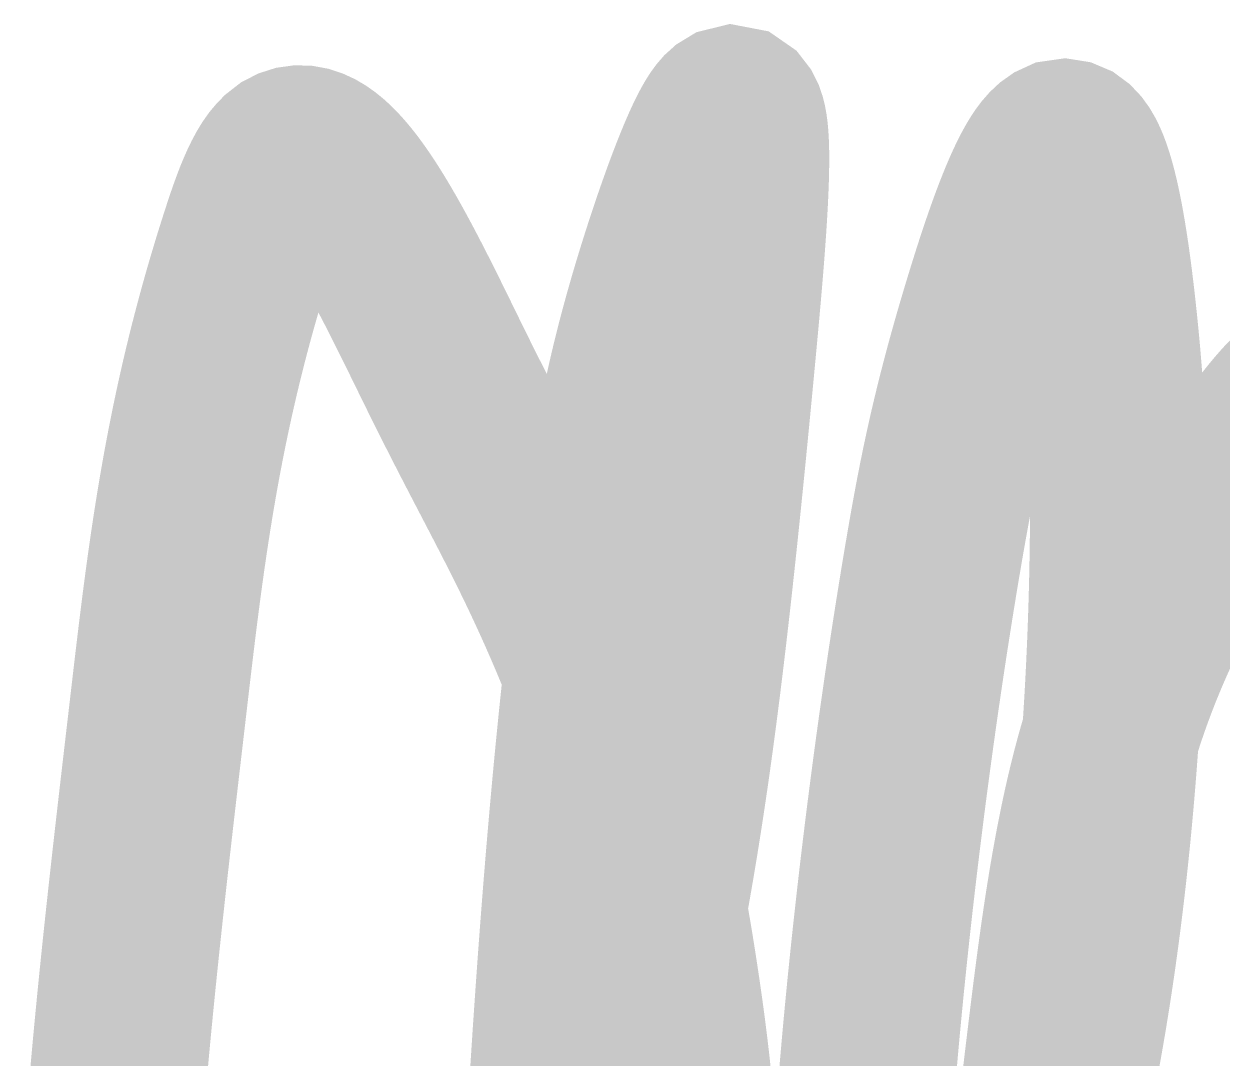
# Model space of a CAD drawing. Header units: millimetres. Extents: x -295047 to 263296, y -724756 to -308748.
# Drawn here: x -2098.8 to -2031.1, y -350815.7 to -350757.2 of the extents above; entities that cross this region are included whole.
import ezdxf
from ezdxf.enums import TextEntityAlignment as Align

# ---------------------------------------------------------------- set-up
doc = ezdxf.new("R2010")
doc.units = ezdxf.units.MM
doc.header["$MEASUREMENT"] = 0
for name, color, linetype, lineweight in [('ISO', 153, 'Continuous', 13), ('LC ISO', 153, 'Continuous', 13), ('LC Net thay', 7, 'Continuous', 25), ('LC Text1', 3, 'Continuous', 20)]:
    doc.layers.add(name, color=color, linetype=linetype, lineweight=lineweight)
doc.styles.add('Khungten', font='VHAVAN.TTF', dxfattribs={"width": 0.9, "height": 5000})
doc.styles.add('Title', font='VHBLACK.TTF', dxfattribs={"width": 0.8})

# ---------------------------------------------------------------- blocks, each defined once
blk = doc.blocks.new('Mr. Giang')
at = {"layer": 'LC ISO', "const_width": 50}
for points in [[(3166.87934854742, 306.8504687804178), (3166.796083291901, 308.6885494740397), (3166.701838834659, 310.526183948872), (3166.59691449945, 312.3633208183484), (3166.481609610036, 314.1999086959017), (3166.356223490181, 316.0358961949352), (3166.221055463645, 317.8712319288821), (3166.076404854186, 319.7058645111607), (3165.922570985569, 321.5397425552034), (3165.759853181554, 323.3728146744141), (3165.5885507659, 325.2050294822407), (3165.408963062367, 327.0363355920722), (3165.221389394722, 328.8666816173697), (3165.026129086718, 330.6960161715239), (3164.823481462119, 332.5242878679668), (3164.613745844692, 334.3514453201308), (3164.397221558189, 336.1774371414204), (3164.174207926374, 338.0022119452682), (3163.94500427301, 339.8257183451072), (3163.709909921859, 341.6479049543551), (3163.469224196678, 343.4687203864164), (3163.223246421227, 345.2881132547238), (3162.972275919273, 347.1060321727093), (3162.71661201457, 348.922425753778), (3162.456554030886, 350.7372426113763), (3162.192401291978, 352.5504313589082), (3162.02001382327, 353.71889272486), (3161.652790705127, 356.1717593988351), (3161.377222660307, 357.9799272679688), (3161.097518390678, 359.7864910255702), (3160.81345122474, 361.5914967527728), (3160.524794490978, 363.3949905306538), (3160.231321517894, 365.1970184403172), (3159.932805633975, 366.9976265628692), (3159.629020167716, 368.7968609794), (3159.319738447607, 370.5947677710155), (3159.004733802146, 372.3913930188203), (3158.683779559821, 374.1867828038909), (3158.356649049135, 375.9809832073609), (3158.023115598566, 377.7740403102932), (3157.682952536615, 379.5660001938072), (3157.335933191776, 381.3569089389927), (3156.981830892542, 383.1468126269703), (3156.620418967402, 384.9357573388164), (3156.25147074485, 386.7237891556213), (3155.874759553386, 388.5109541585188), (3155.490058721495, 390.2972984285861), (3155.097141577671, 392.0828680469132), (3154.695781450411, 393.8677090946203), (3154.285751668205, 395.6518676527979), (3153.866825559545, 397.4353898025368), (3153.438776452929, 399.2183216249565), (3153.001377676847, 401.0007092011332), (3152.554402559785, 402.7825986121733), (3152.097624430246, 404.5640359391808), (3151.630816616724, 406.3450672632604), (3151.153752447703, 408.1257386655045), (3150.66620525168, 409.906096227003), (3150.167948357152, 411.6861860288609), (3149.658755092606, 413.4660541521837), (3149.138398786537, 415.2457466780625), (3148.606652767439, 417.0253096876019), (3148.063290363805, 418.8047892619073), (3147.508084904132, 420.5842314820692), (3147.166869264359, 421.6591390670221), (3146.361541364279, 424.1429206926288), (3145.770676708215, 425.9214423155371), (3145.16866485898, 427.6986972511473), (3144.55594800785, 429.4741415562156), (3143.932968346088, 431.2472312874547), (3143.300168064965, 433.0174225015924), (3142.65798935575, 434.7841712553555), (3142.006874409712, 436.5469336054865), (3141.347265418118, 438.3051656086978), (3140.679604572244, 440.0583233217453), (3140.004334063352, 441.805862801328), (3139.321896082719, 443.547240104187), (3138.632732821606, 445.281911287065), (3137.937286471286, 447.0093324066597), (3137.235999223033, 448.7289595197416), (3136.529313268106, 450.4402486829953), (3135.817670797784, 452.1426559531912), (3135.101514003333, 453.8356373870271), (3134.381285076015, 455.5186490412465), (3133.657426207114, 457.1911469725742), (3132.930379587889, 458.8525872377539), (3132.200587409608, 460.5024258934985), (3131.468491863546, 462.1401189965338), (3130.734535140972, 463.7651226036027), (3129.999159433153, 465.3768927714321), (3129.262806931355, 466.9748855567353), (3128.525919826854, 468.5585570162684), (3127.788940310914, 470.1273632067295), (3126.71513403326, 472.3870015030267), (3126.316445694957, 473.2182697194789), (3125.581244692467, 474.7406642245899), (3124.846144051059, 476.2498370603769), (3124.110563883434, 477.747721261689), (3123.373924302286, 479.2362498634057), (3122.635645420306, 480.7173559003777), (3121.895147350197, 482.1929724074831), (3121.151850204656, 483.6650324195865), (3120.405174096377, 485.1354689715521), (3119.654539138055, 486.6062150982452), (3118.899365442389, 488.0792038345293), (3118.139073122079, 489.5563682152836), (3117.37308228981, 491.0396412753445), (3116.60081305829, 492.5309560496042), (3115.821685540209, 494.0322455729134), (3115.035119848266, 495.5454428801508), (3114.240536095161, 497.072481006166), (3113.43735439358, 498.6152929858391), (3112.62499485623, 500.1758118540335), (3111.802877595803, 501.7559706455993), (3110.970422724998, 503.3577023954302), (3110.127050356505, 504.9829401383619), (3109.272180603028, 506.6336169092876), (3108.405233577258, 508.3116657430575), (3107.525629391893, 510.0190196745207), (3106.632788159636, 511.757611738586), (3105.726129993173, 513.5293749700741), (3104.805075005209, 515.3362424038928), (3103.869043308432, 517.1801470748637), (3102.917455015548, 519.0630220178941), (3101.949730239246, 520.9868002678198), (3100.965289092223, 522.9534148595201), (3099.963551687179, 524.9647988278439), (3098.605981150717, 527.7074876923566), (3097.905951853428, 529.1292107511597), (3096.850044555952, 531.2808008147467), (3095.777270385498, 533.4718148412508), (3094.688693110048, 535.696366475381), (3093.585376497584, 537.9485693618601), (3092.468384316084, 540.2225371454274), (3091.338780333532, 542.5123834707911), (3090.197628317916, 544.812221982703), (3089.045992037209, 547.1161663258589), (3087.884935259398, 549.4183301449955), (3086.715521752463, 551.712827084852), (3085.538815284391, 553.9937707901357), (3084.355879623153, 556.2552749055723), (3083.167778536745, 558.4914530758974), (3081.975575793134, 560.6964189458217), (3080.780335160318, 562.8642861600963), (3079.583120406265, 564.9891683634173), (3078.384995298966, 567.065179200521), (3077.187023606399, 569.0864323161466), (3075.990269096544, 571.0470413549879), (3074.79579553739, 572.9411199617971), (3073.60466669691, 574.7627817812988), (3072.417946343095, 576.5061404582002), (3071.23669824392, 578.1653096372559), (3070.061986167371, 579.7344029631586), (3068.894873881432, 581.2075340806466), (3067.736425154078, 582.5788166344439), (3066.587703753295, 583.8423642692885), (3065.449773447062, 584.9922906298893), (3064.323698003365, 586.022709360969), (3063.210541190186, 586.9277341072664), (3062.111366775503, 587.7014785135048), (3061.027238527304, 588.338056224407), (3059.959220213566, 588.8315808846969), (3058.908375602276, 589.1761661390979), (3057.875768461407, 589.3659256323485), (3056.862462558949, 589.3949730091429), (3055.869521662881, 589.2574219142475), (3054.898009541185, 588.9473859923576), (3053.948989961842, 588.4589788881956), (3052.600336519055, 587.4080058088869), (3052.122632331683, 586.924054020973), (3051.246309799306, 585.8776791912715), (3050.393637343899, 584.6625789185098), (3049.563659085174, 583.2945080619018), (3048.75541914285, 581.7892214807332), (3047.967961636629, 580.162474034234), (3047.200330686231, 578.4300205816608), (3046.451570411361, 576.6076159822571), (3045.720724931741, 574.7110150952942), (3045.006838367071, 572.7559727799869), (3044.308954837077, 570.7582438956208), (3043.62611846146, 568.7335833014256), (3042.690870219154, 565.8753399373363), (3042.301791057615, 564.6659243827887), (3041.658859989153, 562.6447616037881), (3041.028393063415, 560.6342458345057), (3040.41021174276, 558.6341899730967), (3039.804137489528, 556.6444069176746), (3039.209991766064, 554.6647095663521), (3038.627596034709, 552.6949108172576), (3038.056771757814, 550.734823568532), (3037.497340397719, 548.7842607182741), (3036.949123416774, 546.8430351646409), (3036.411942277323, 544.9109598057448), (3035.885618441708, 542.9878475396988), (3035.369973372273, 541.073511264631), (3034.864828531369, 539.1677638786825), (3034.370005381336, 537.2704182799666), (3033.88532538452, 535.3812873666118), (3033.410610003268, 533.500184036744), (3032.945680699921, 531.6269211884771), (3032.490358936827, 529.7613117199533), (3032.044466176329, 527.9031685292848), (3031.607823880776, 526.0523045145994), (3031.180253512507, 524.208532574025), (3030.761576533874, 522.3716656056883), (3030.351614407215, 520.5415165077179), (3029.950188594879, 518.7178981782256), (3029.557120559209, 516.9006235153399), (3029.172231762553, 515.0895054172022), (3028.795343667257, 513.2843567819248), (3028.42627773566, 511.4849905076222), (3028.064855430107, 509.6912194924358), (3027.710898212949, 507.9028566344928), (3027.364227546526, 506.1197148318921), (3027.02466489319, 504.341606982804), (3026.692031715277, 502.568345985313), (3026.366149475136, 500.7997447375614), (3026.046839635111, 499.0356161376615), (3025.73392365755, 497.2757730837561), (3025.427223004798, 495.5200284739709), (3025.126559139191, 493.7681952064073), (3024.831753523089, 492.0200861792189), (3024.542627618825, 490.2755142905204), (3024.259002888745, 488.534292438425), (3023.9807007952, 486.7962335210734), (3023.707542800532, 485.0611504365791), (3023.439350367083, 483.3288560830701), (3023.175944957203, 481.5991633586878), (3022.917148033234, 479.8718851615307), (3022.66278105752, 478.1468343897416), (3022.412665492408, 476.4238239414324), (3022.166622800245, 474.7026667147454), (3021.924474443374, 472.9831756078084), (3021.686041884137, 471.2651635187198), (3021.451146584885, 469.5484433456215), (3021.219610007955, 467.8328279866409), (3020.991253615698, 466.1181303398914), (3020.765898870458, 464.4041633035145), (3020.543367234578, 462.6907397756234), (3020.323480170406, 460.9776726543457), (3020.106059140286, 459.2647748378086), (3019.890925606561, 457.5518592241397), (3019.67790103158, 455.8387387114663), (3019.466806877682, 454.1252261979021), (3019.257464607217, 452.4111345815739), (3019.049695682525, 450.6962767606097), (3018.843321565958, 448.9804656331365), (3018.638163719856, 447.2635140972818), (3018.434043606566, 445.5452350511733), (3018.23078268843, 443.8254413929243), (3018.028202427799, 442.1039460206612), (3017.826124287012, 440.3805618325273), (3017.624369728413, 438.6551017266208), (3017.422760214354, 436.9273786010828), (3017.221117207175, 435.1972053540417), (3016.925906186462, 432.6630839127483), (3016.817022204563, 431.7287654792798), (3016.614333603648, 429.9902397714641), (3016.411231506471, 428.2488348534072), (3016.207754620946, 426.5045712279505), (3016.003941654988, 424.7574693979051), (3015.799831316514, 423.0075498660968), (3015.59546231345, 421.2548331353943), (3015.390873353713, 419.4993397085944), (3015.186103145218, 417.7410900885528), (3014.981190395886, 415.9801047780942), (3014.776173813633, 414.2164042800449), (3014.57109210638, 412.4500090972304), (3014.365983982045, 410.6809397325052), (3014.160888148545, 408.9092166886959), (3013.955843313798, 407.1348604686132), (3013.750888185723, 405.3578915751122), (3013.546061472241, 403.578330511018), (3013.341401881267, 401.7961977791573), (3013.136948120726, 400.0115138823834), (3012.932738898527, 398.2242993234947), (3012.728812922592, 396.4345746053453), (3012.525208900843, 394.6423602307603), (3012.321965541192, 392.8476767025813), (3012.119121551566, 391.0505445236324), (3011.91671563988, 389.2509841967552), (3011.714786514044, 387.449016224761), (3011.513372881989, 385.6446611105033), (3011.312513451628, 383.8379393568092), (3011.112246930875, 382.0288714664894), (3010.912612027656, 380.2174779424128), (3010.713647449889, 378.4037792873907), (3010.515391905486, 376.58779600425), (3010.317884102366, 374.7695485958301), (3010.121162748456, 372.949057564971), (3009.92526655167, 371.1263434144984), (3009.730234219924, 369.3014266472386), (3009.536104461137, 367.474327766032), (3009.342915983228, 365.645067273704), (3009.150707494118, 363.8136656730945), (3008.959517701719, 361.9801434670302), (3008.769385313956, 360.1445211583357), (3008.580349038749, 358.3068192498665), (3008.392447584008, 356.4670582444342), (3008.205719657658, 354.625258644878), (3008.020203967614, 352.7814409540246), (3007.8359392218, 350.9356256747279), (3007.652964128127, 349.0878333097855), (3007.471317394517, 347.2380843620519), (3007.291037728889, 345.3863993343526), (3007.112163839162, 343.5327987295278), (3006.934734433253, 341.6773030504037), (3006.758788219077, 339.8199327998061), (3006.584363904562, 337.9607084805745), (3006.411500197617, 336.0996505955498), (3006.240235806163, 334.2367796475433), (3006.070609438119, 332.3721161393952), (3005.90265980141, 330.5056805739595), (3005.736425603942, 328.6374934540343), (3005.571945553641, 326.7675752824735), (3005.409258358427, 324.8959465621025), (3005.248402726212, 323.0226277957482), (3005.089417364919, 321.1476394862497), (3004.932340982468, 319.2710021364479), (3004.777212286773, 317.3927362491542), (3004.624069985754, 315.5128623272228), (3004.472952787332, 313.6314008734652), (3004.32389939942, 311.748372390722), (3004.176948529942, 309.8637973818332), (3004.032138886814, 307.9776963496242)], [(3143.333094445662, 308.4871843457523), (3143.752761298013, 310.1273156712743), (3144.168410595697, 311.7605501092193), (3144.559081890156, 313.3036842900455), (3144.98769892463, 315.0057926544495), (3145.391392580133, 316.6179239988439), (3145.791176138623, 318.2233839772089), (3146.187093528365, 319.8224286134666), (3146.579188677632, 321.4153139315815), (3146.967505514693, 323.0022959554901), (3147.352087967816, 324.5836307091425), (3147.732979965272, 326.1595742164894), (3148.11022543533, 327.7303825014516), (3148.483868306264, 329.2963115879945), (3148.85395250634, 330.8576175000535), (3149.220521963823, 332.4145562615658), (3149.583620606993, 333.9673838964947), (3149.94329236411, 335.5163564287778), (3150.299581163452, 337.0617298823641), (3150.652530933285, 338.6037602811754), (3151.002185601877, 340.1427036491772), (3151.348589097501, 341.6788160103194), (3151.691785348421, 343.2123533885241), (3152.031818282911, 344.7435718077557), (3152.368731829245, 346.2727272919496), (3152.702569915687, 347.8000758650569), (3153.033376470504, 349.3258735510145), (3153.36119542197, 350.8503763737563), (3153.686070698359, 352.3738403572627), (3154.008046227933, 353.8965215254411), (3154.327165938964, 355.4186759022561), (3154.643473759723, 356.9405595116431), (3154.957013618476, 358.462428377539), (3155.2678294435, 359.9845385239223), (3155.575965163059, 361.5071459747004), (3155.881464705425, 363.0305067538382), (3156.184371998865, 364.5548768852717), (3156.484730971652, 366.0805123929512), (3156.782585552051, 367.6076693008131), (3157.077979668339, 369.136603632807), (3157.370957248781, 370.6675714128836), (3157.661562221648, 372.2008286649793), (3157.949838515208, 373.7366314130443), (3158.235830057732, 375.2752356810143), (3158.519580777493, 376.8168974928396), (3158.801134602751, 378.3618728724571), (3159.080535461785, 379.9104178438305), (3159.357827282861, 381.4627884308824), (3159.63305399425, 383.019240657577), (3159.906259524221, 384.5800305478354), (3160.177487801044, 386.1454141256232), (3160.446782752989, 387.7156474148908), (3160.714188308322, 389.2909864395451), (3160.979748395322, 390.8716872235794), (3161.243506942244, 392.4580057908876), (3161.505507877375, 394.0501981654619), (3161.765795128972, 395.6485203712102), (3162.02441262531, 397.2532284321119), (3162.281404294656, 398.8645783720738), (3162.53681406528, 400.4828262150609), (3162.790685865458, 402.1082279850231), (3163.043063623451, 403.7410397058974), (3163.293991267531, 405.3815174016191), (3163.543512725972, 407.0299170961382), (3163.791671927039, 408.6864948134206), (3164.038512799003, 410.3515065773726), (3164.284079270134, 412.0252084119738), (3164.528415268704, 413.7078563411455), (3164.771564722979, 415.3997063888528), (3165.013571561233, 417.1010145790167), (3165.254479711732, 418.812036935603), (3165.494333102743, 420.5330294825329), (3165.733175662541, 422.264248243771), (3165.971051319397, 424.0059492432674), (3166.208004001575, 425.7583885049441), (3166.444077637349, 427.5218220527514), (3166.679316154985, 429.2965059106399), (3166.913763482756, 431.0826961025602), (3167.14746354893, 432.8806486524475), (3167.380460281777, 434.6906195842385), (3167.612797609571, 436.512864921897), (3167.844519460573, 438.3476406893605), (3168.075669763059, 440.1952029105642), (3168.3062924453, 442.0558076094723), (3168.536431435561, 443.9297108099924), (3168.766130662114, 445.8171685361189), (3168.995434053228, 447.7184368117584), (3169.224385537169, 449.6337716608616), (3169.453029042217, 451.5634291073919), (3169.681408496632, 453.5076651752726), (3169.909567828689, 455.4667358884678), (3170.137550966654, 457.4408972708994), (3170.365401838802, 459.4304053465314), (3170.593164373394, 461.4355161393011), (3170.82088249871, 463.456485673143), (3171.048600143007, 465.493569972009), (3171.276361234571, 467.5470250598624), (3171.504209701657, 469.6171069606117), (3171.732189472546, 471.7040716982351), (3171.960344475498, 473.8081752966548), (3172.188718638792, 475.9296737798354), (3172.41735589069, 478.0688231716984), (3172.646300159463, 480.2258794961943), (3172.875595373386, 482.4010987772881), (3173.105285460726, 484.5947370389006), (3173.335414349746, 486.8070503049836), (3173.566025968728, 489.0382945994857), (3173.797164245932, 491.2887259463445), (3174.028873109629, 493.5586003695101), (3174.261196488095, 495.8481738929319), (3174.494178309589, 498.1577025405329), (3174.727862502394, 500.4874423362908), (3174.962292994768, 502.8376493041138), (3175.197513714987, 505.2085794679813), (3175.433568591319, 507.600488851814), (3175.670501552036, 510.0136334795625), (3175.908356525404, 512.4482693751777), (3176.147177439692, 514.9046525625956), (3176.387008223174, 517.3830390657661), (3176.627892804118, 519.8836849086251), (3176.86987511079, 522.4068461151239), (3177.11299907147, 524.9527787092115), (3177.357308614414, 527.5217387148255), (3177.602847667905, 530.1139821559148), (3177.800399401619, 532.2068958260436), (3178.097475675303, 535.3677370783066), (3178.345342339559, 538.0230654990193), (3178.592208893861, 540.6904097164722), (3178.837025519296, 543.3644364882532), (3179.078742396951, 546.0398125719807), (3179.316309707914, 548.7112047252281), (3179.548677633274, 551.3732797056132), (3179.774796354121, 554.020704270738), (3179.993616051534, 556.6481451781933), (3180.204086906615, 559.2502691855941), (3180.40515910044, 561.8217430505304), (3180.595782814099, 564.3572335306053), (3180.774908228685, 566.8514073834212), (3180.941485525278, 569.2989313665676), (3181.094464884969, 571.6944722376611), (3181.232796488851, 574.0326967543049), (3181.355430518004, 576.3082716740732), (3181.461317153523, 578.5158637545978), (3181.54940657649, 580.6501397534532), (3181.618648967996, 582.7057664282711), (3181.667994509126, 584.677410536626), (3181.69639338097, 586.5597388361202), (3181.702795764616, 588.3474180843721), (3181.68615184115, 590.0351150389547), (3181.645411791664, 591.6174964575009), (3181.579525797241, 593.089229097599), (3181.48744403897, 594.4449797168377), (3181.368116697939, 595.6794150728194), (3181.220493955237, 596.7872019231627), (3181.04352599195, 597.7630070254552), (3180.836162989168, 598.6014971372999), (3180.597355127978, 599.2973390163008), (3180.326052589462, 599.8451994200459), (3180.021205554719, 600.2397451061524), (3179.68176420483, 600.4756428322239), (3179.306678720884, 600.5475593558338), (3178.873719866737, 600.4409257209859), (3178.445825044668, 600.1799317716075), (3177.960936431625, 599.7417712083061), (3177.442316529988, 599.1430181490084), (3176.892048486689, 598.3910112479432), (3176.312215448665, 597.4930891592953), (3175.704900562852, 596.4565905372929), (3175.072186976184, 595.288854036136), (3174.416157835601, 593.9972183100524), (3173.738896288038, 592.5890220132412), (3173.042485480425, 591.0716037999173), (3172.329008559707, 589.4523023242932), (3171.600548672811, 587.7384562405698), (3170.859188966678, 585.9374042029744), (3170.107012588243, 584.0564848657066), (3169.34610268444, 582.1030368829661), (3168.578542402207, 580.0843989089956), (3167.80641488848, 578.00790959798), (3167.031803290191, 575.8809076041475), (3166.256790754282, 573.7107315816977), (3165.483460427684, 571.5047201848295), (3164.713895457337, 569.2702120677861), (3163.95017899017, 567.0145458847528), (3163.194394173124, 564.7450602899576), (3162.448624153133, 562.4690939376001), (3161.714952077135, 560.1939854818936), (3160.995461092065, 557.9270735770374), (3160.292234344859, 555.6756968772754), (3159.60735498245, 553.4471940367919), (3158.996003835709, 551.4259570386689), (3158.300406410314, 549.0863602950105), (3157.679605551772, 546.9594457621511), (3157.079905796159, 544.8669313416183), (3156.500709602121, 542.8075890263401), (3155.941419428285, 540.7801908092603), (3155.401437733292, 538.7835086832779), (3154.880166975769, 536.8163146413383), (3154.377009614357, 534.8773806763688), (3153.891368107688, 532.9654787812844), (3153.422644914395, 531.0793809490283), (3152.970242493116, 529.2178591725005), (3152.533563302482, 527.3796854446596), (3152.112009801131, 525.5636317584042), (3151.704984447693, 523.7684701066792), (3151.311889700805, 521.9929724824126), (3150.932128019105, 520.235910878519), (3150.56510186122, 518.4960572879277), (3150.210213685792, 516.7721837035813), (3149.866865951449, 515.0630621183809), (3149.534461116827, 513.3674645252693), (3149.212401640567, 511.6841629171752), (3148.900089981298, 510.0119292870276), (3148.596928597653, 508.3495356277415), (3148.30231994827, 506.6957539322454), (3148.015666491781, 505.0493561934682), (3147.736370686821, 503.4091144043393), (3147.463834992027, 501.7738005578016), (3147.197461866029, 500.142186646741), (3146.93665376747, 498.5130446641288), (3146.680813154973, 496.8851466028519), (3146.429342487181, 495.2572644558675), (3146.181644222725, 493.6281702160902), (3145.937120820242, 491.9966358764488), (3145.619972364948, 489.8492931353673), (3145.455240240066, 488.7214043468927), (3145.217094841033, 487.0761399447819), (3144.980725555478, 485.4256891971658), (3144.746122389419, 483.7701076133308), (3144.513275348882, 482.1094507026217), (3144.282174439879, 480.4437739743404), (3144.052809668428, 478.7731329377888), (3143.825171040554, 477.0975831022973), (3143.599248562274, 475.4171799771667), (3143.375032239604, 473.731979071714), (3143.152512078569, 472.0420358952691), (3142.931678085178, 470.3474059571202), (3142.712520265458, 468.648144766582), (3142.495028625422, 466.9443078329865), (3142.2791931711, 465.2359506656481), (3142.0650039085, 463.5231287738546), (3141.852450843646, 461.8058976669519), (3141.641523982555, 460.0843128542259), (3141.432213331243, 458.3584298449937), (3141.224508895736, 456.6283041485848), (3141.018400682054, 454.8939912743155), (3140.813878696201, 453.1555467314741), (3140.610932944213, 451.4130260293898), (3140.4095534321, 449.6664846773646), (3140.209730165881, 447.9159781847295), (3140.011453151581, 446.1615620607997), (3139.814712395212, 444.403291814863), (3139.6194979028, 442.641222956264), (3139.425799680354, 440.8754109942907), (3139.233607733901, 439.1059114382579), (3139.042912069458, 437.3327797974968), (3138.853702693044, 435.5560715813238), (3138.665969610678, 433.775842299025), (3138.479702828379, 431.992147459932), (3138.294892352164, 430.2050425733607), (3138.111528188055, 428.4145831486118), (3137.92960034207, 426.6208246950167), (3137.749098820223, 424.8238227218774), (3137.57001362854, 423.0236327384942), (3137.392334773038, 421.2203102542131), (3137.216052259735, 419.4139107783206), (3137.041156094649, 417.6044898201334), (3136.867636283803, 415.7921028889813), (3136.695482833209, 413.9768054941524), (3136.524685748892, 412.1586531449912), (3136.355235036867, 410.3377013507845), (3136.187120703158, 408.514005620863), (3136.020332753777, 406.6876214645292), (3135.85486119475, 404.8586043910973), (3135.690696032093, 403.0270099098998), (3135.527827271818, 401.1928935302086), (3135.366244919957, 399.3563107613826), (3135.205938982522, 397.5173171127095), (3135.046899465529, 395.6759680935056), (3134.889116375005, 393.8323192131005), (3134.73257971696, 391.9864259807827), (3134.577279497418, 390.1383439058818), (3134.423205722397, 388.2881284976996), (3134.270348397918, 386.4358352655663), (3134.118697529999, 384.5815197187839), (3133.968243124654, 382.7252373666688), (3133.818975187907, 380.8670437185368), (3133.670883725779, 379.0069942837032), (3133.523958744284, 377.1451445714558), (3133.378190249443, 375.2815500911545), (3133.233568247273, 373.4162663520712), (3133.090082743797, 371.5493488635367), (3132.947723745027, 369.6808531348677), (3132.806481256995, 367.8108346753788), (3132.666345285702, 365.939348994359), (3132.527305837183, 364.0664516011513), (3132.389352917448, 362.1921980050736), (3132.252476532515, 360.3166437153979), (3132.116666688414, 358.4398442414825), (3131.981913391151, 356.5618550926163), (3131.848206646747, 354.6827317781151), (3131.715536461229, 352.8025298073082), (3131.583892840611, 350.9213046894836), (3131.453265790909, 349.0391119339723), (3131.323645318148, 347.156007050089), (3131.195021428342, 345.2720455471367), (3131.067384127514, 343.387282934445), (3130.94072342168, 341.5017747213013), (3130.815029316854, 339.6155764170371), (3130.690291819064, 337.7287435309669), (3130.566500934332, 335.8413315724071), (3130.443646668666, 333.9533960506599), (3130.321719028086, 332.0649924750417), (3130.200708018618, 330.1761763548529), (3130.080603646274, 328.2870031994399), (3129.961395917077, 326.3975285180884), (3129.843074837047, 324.5078078201299), (3129.725630412204, 322.6178966148651), (3129.609052648557, 320.7278504116117), (3129.493331552138, 318.8377247196839), (3129.378457128958, 316.9475750483988), (3129.264419385039, 315.0574569070578), (3129.151208326394, 313.1674258049775), (3129.038813959052, 311.2775372514872), (3128.927226289022, 309.3878467558756), (3128.816435322334, 307.4984098274859)], [(3269.861098195534, 308.1781828991854), (3270.261160609632, 309.9739455733192), (3270.656802312772, 311.7723386488706), (3271.048006241905, 313.5733788164167), (3271.43475533398, 315.3770827665055), (3271.817032525943, 317.1834671897004), (3272.194820754741, 318.9925487765499), (3272.56810295733, 320.8043442176449), (3272.936862070654, 322.6188702035197), (3273.301081031659, 324.436143424738), (3273.660742777295, 326.2561805718765), (3274.015830244513, 328.0789983354835), (3274.366326370261, 329.9046134061219), (3274.712214091487, 331.7330424743547), (3275.053476345138, 333.5643022307449), (3275.390096068165, 335.3984093658552), (3275.722056197515, 337.2353805702336), (3276.049339670135, 339.0752325344584), (3276.371929422978, 340.9179819490772), (3276.689808392988, 342.7636455046532), (3277.002959517119, 344.6122398917633), (3277.400923138403, 347.0074264712979), (3277.615012322223, 348.318278462816), (3277.91390823879, 350.1756416966621), (3278.208076147105, 352.0357280415701), (3278.497538880064, 353.8983933602148), (3278.782319270544, 355.7634935152595), (3279.06244015144, 357.6308843693947), (3279.337924355635, 359.5004217852675), (3279.608794716019, 361.3719616255692), (3279.875074065475, 363.2453597529768), (3280.136785236895, 365.1204720301368), (3280.393951063165, 366.9971543197547), (3280.646594377171, 368.8752624844785), (3280.894738011799, 370.7546523869844), (3281.138404799942, 372.635179889948), (3281.377617574477, 374.516700856048), (3281.612399168305, 376.399071147958), (3281.842772414298, 378.2821466283278), (3282.068760145357, 380.1657831598613), (3282.290385194358, 382.0498366052067), (3282.507670394194, 383.9341628270554), (3282.720638577752, 385.8186176880533), (3282.92931257792, 387.7030570508925), (3283.133715227581, 389.5873367782496), (3283.333869359625, 391.4713127327857), (3283.52979780694, 393.3548407771778), (3283.721523402415, 395.2377767741022), (3283.909068978931, 397.1199765862211), (3284.092457369384, 399.0012960762245), (3284.271711406651, 400.8815911067613), (3284.446853923625, 402.7607175405064), (3284.617907753192, 404.6385312401523), (3284.784895728241, 406.5148880683745), (3284.947840681656, 408.3896438878059), (3285.106765446327, 410.2626545611669), (3285.261692855139, 412.1337759510902), (3285.412645740983, 414.0028639202661), (3285.559646936741, 415.8697743313724), (3285.702719275307, 417.7343630470844), (3285.841885589559, 419.5964859300503), (3285.977168712391, 421.4559988429604), (3286.108591476688, 423.3127576484919), (3286.236176715341, 425.1666182093056), (3286.359947261228, 427.0174363880794), (3286.479925947247, 428.8650680474884), (3286.596135606279, 430.7093690501951), (3286.708599071209, 432.5501952588767), (3286.817339174933, 434.3874025362227), (3286.92237875033, 436.220846744867), (3287.02374063029, 438.0503837475144), (3287.121447647703, 439.875869406842), (3287.215522635449, 441.6971595854827), (3287.305988426422, 443.514110146156), (3287.392867853507, 445.3265769514953), (3287.476183749592, 447.1344158642052), (3287.55595894756, 448.9374827469343), (3287.632216280304, 450.7356334623731), (3287.704978580708, 452.5287238731684), (3287.774268681658, 454.3166098420268), (3287.840109416047, 456.0991472315946), (3287.902523616756, 457.876191904549), (3287.961534116674, 459.6475997235661), (3288.017163748693, 461.413226551322), (3288.069435345693, 463.172928250494), (3288.118371740563, 464.9265606837438), (3288.163995766194, 466.6739797137325), (3288.206330255467, 468.4150412031524), (3288.245398041276, 470.1496010146791), (3288.281221956503, 471.87751501096), (3288.31382483404, 473.5986390547006), (3288.343229506765, 475.3128290085347), (3288.369458807577, 477.019940735181), (3288.392535569357, 478.7198300972728), (3288.412482624992, 480.4123529574871), (3288.429322807371, 482.0973651785139), (3288.443078949381, 483.7747226230308), (3288.453773883909, 485.4442811536841), (3288.461437965605, 487.1079262168899), (3288.466010542103, 488.7597723186668), (3288.467231515062, 490.4075061594128), (3288.464749329925, 492.0510460606139), (3288.458219953888, 493.6923399275262), (3288.447299354163, 495.3333356654024), (3288.431643497953, 496.9759811794978), (3288.41090835246, 498.6222243750371), (3288.384749884895, 500.2740131572897), (3288.352824062459, 501.9332954315097), (3288.314786852359, 503.602019102937), (3288.270294221802, 505.2821320768257), (3288.21900213799, 506.9755822584305), (3288.160566568131, 508.684317552991), (3288.094643479425, 510.4102858657621), (3288.020888839084, 512.1554351019972), (3287.938958614309, 513.921713166937), (3287.848508772306, 515.7110679658508), (3287.749195280277, 517.5254474039629), (3287.640674105436, 519.3667993865417), (3287.522601214979, 521.2370718188288), (3287.394632576119, 523.1382126060769), (3287.256424156051, 525.0721696535418), (3287.107631921992, 527.040890866477), (3286.94791184114, 529.0463241501077), (3286.776919880702, 531.0904174097029), (3286.594312007884, 533.1751185505175), (3286.399744189887, 535.3023754777911), (3286.192872393923, 537.4741360967778), (3285.973352587191, 539.6923483127173), (3285.719329479707, 542.1647858706963), (3285.49500821852, 544.2744682612265), (3285.235607181226, 546.6317640833943), (3284.962416152099, 549.0212547425735), (3284.675213672987, 551.4333460939481), (3284.37377828573, 553.8584439927332), (3284.057888532177, 556.2869542941116), (3283.727322954168, 558.7092828532834), (3283.381860093544, 561.1158355254486), (3283.021278492156, 563.4970181658052), (3282.645356691842, 565.8432366295388), (3282.25387323445, 568.144896771862), (3281.846606661823, 570.3924044479604), (3281.423335515803, 572.5761655130327), (3280.983838338235, 574.6865858222786), (3280.527893670963, 576.7140712308969), (3280.055280055833, 578.6490275940871), (3279.565776034687, 580.4818607670329), (3279.059160149365, 582.20297660495), (3278.535210941719, 583.8027809630207), (3277.993706953585, 585.2716796964462), (3277.434426726813, 586.6000786604245), (3276.857148803248, 587.7783837101549), (3276.261651724726, 588.7970007008223), (3275.647714033095, 589.6463354876407), (3275.015114270203, 590.3167939258092), (3274.363630977888, 590.7987818704976), (3273.693042697994, 591.08270517692), (3273.220591615121, 591.1580356951176), (3272.294316786954, 591.0252466112615), (3271.567997560698, 590.6898961303907), (3270.825687628448, 590.1627162293432), (3270.068895552972, 589.4534070481031), (3269.299129897039, 588.571668726715), (3268.517899223415, 587.5272014051784), (3267.726712094869, 586.3297052235071), (3266.927077074172, 584.9888803217157), (3266.120502724092, 583.514426839833), (3265.308497607399, 581.9160449178733), (3264.492570286858, 580.2034346958362), (3263.67422932524, 578.3862963137508), (3262.854983285317, 576.474329911631), (3262.036340729852, 574.4772356294914), (3261.219810221611, 572.4047136073323), (3260.406900323369, 570.2664639851962), (3259.599119597898, 568.0721869030824), (3258.797976607956, 565.8315825010216), (3258.004979916321, 563.5543509190115), (3257.221638085754, 561.250192297068), (3256.44945967903, 558.9288067752188), (3255.689953258914, 556.5998944934643), (3254.944627388179, 554.2731555918475), (3254.214990629586, 551.9582902103541), (3253.502551545913, 549.6649984890123), (3252.913682319643, 547.7466387708168), (3252.134790225185, 545.1791486511477), (3251.480182563932, 542.9934144166587), (3250.844505031311, 540.8445582256848), (3250.227268135003, 538.7313669530452), (3249.627982382679, 536.6526274735027), (3249.046158282018, 534.6071266618765), (3248.481306340695, 532.5936513929435), (3247.93293706639, 530.610988541494), (3247.400560966773, 528.6579249823345), (3246.883688549527, 526.7332475902552), (3246.381830322331, 524.8357432400612), (3245.894496792851, 522.9641988065302), (3245.42119846877, 521.1174011644525), (3244.961445857763, 519.2941371886334), (3244.514749467506, 517.4931937538643), (3244.080619805678, 515.7133577349357), (3243.658567379953, 513.9534160066532), (3243.248102698011, 512.2121554437929), (3242.848736267522, 510.4883629211613), (3242.459978596167, 508.7808253135485), (3242.081340191624, 507.0883294957457), (3241.712331561566, 505.4096623425435), (3241.352463213673, 503.7436107287476), (3241.001245655617, 502.0889615291495), (3240.658189395079, 500.4445016185393), (3240.322804939732, 498.8090178717086), (3239.994602797254, 497.1812971634478), (3239.67309347532, 495.5601263685633), (3239.35778748161, 493.9442923618448), (3239.048195323796, 492.3325820180846), (3238.743827509557, 490.7237822120723), (3238.444194546571, 489.1166798185995), (3238.14880694251, 487.510061712472), (3237.857175205054, 485.9027147684807), (3237.568809841883, 484.2934258614154), (3237.283221360667, 482.6809818660683), (3236.999920269081, 481.0641696572304), (3236.718417074807, 479.4417761097066), (3236.438222285522, 477.8125880982877), (3236.253184763642, 476.7295631034185), (3235.880005338659, 474.5295212556066), (3235.601689347168, 472.8750344910775), (3235.323926834873, 471.2120935112484), (3235.046742893584, 469.5408508424184), (3234.770162615112, 467.8614590109296), (3234.494211091266, 466.174070543066), (3234.218913413849, 464.4788379651425), (3233.944294674677, 462.7759138035002), (3233.670379965549, 461.06545058441), (3233.397194378285, 459.347600834213), (3233.124763004684, 457.6225170792101), (3232.853110936559, 455.8903518457132), (3232.582263265724, 454.1512576600505), (3232.312245083976, 452.4053870485068), (3232.043081483127, 450.6528925374109), (3231.774797554993, 448.8939266530743), (3231.507418391373, 447.1286419217975), (3231.240969084084, 445.3571908699077), (3230.975474724925, 443.5797260237045), (3230.710960405715, 441.7963999095151), (3230.447451218257, 440.0073650536388), (3230.184972254363, 438.212773982403), (3229.923548605832, 436.4127792220941), (3229.663205364486, 434.607533299052), (3229.403967622121, 432.7971887395633), (3229.145860470556, 430.9818980699543), (3228.888909001596, 429.1618138165389), (3228.633138307047, 427.3370885056315), (3228.378573478718, 425.5078746635304), (3228.125239608425, 423.6743248165623), (3227.873161787966, 421.8365914910285), (3227.622365109152, 419.9948272132414), (3227.372874663798, 418.1491845095282), (3227.124715543705, 416.2998159061743), (3226.877912840685, 414.4468739295225), (3226.632491646548, 412.5905111058559), (3226.3884770531, 410.730879961518), (3226.145894152154, 408.8681330227927), (3225.904768035513, 407.0024228160084), (3225.665123794988, 405.133901867464), (3225.426986522388, 403.2627227034871), (3225.190381309521, 401.3890378503768), (3224.955333248192, 399.5129998344471), (3224.721867430218, 397.6347611820248), (3224.4900089474, 395.7544744193955), (3224.259782891551, 393.8722920729012), (3224.031214354477, 391.9883666688263), (3223.80432842799, 390.1028507335129), (3223.579150203894, 388.2158967932465), (3223.355704773999, 386.3276573743543), (3223.134017230115, 384.438285003135), (3222.91411266405, 382.5479322059027), (3222.696016167612, 380.656751508985), (3222.479752832613, 378.7648954386954), (3222.265347750855, 376.8725165213185), (3222.052826014154, 374.9797672831965), (3221.842212714309, 373.0868002506143), (3221.633532943138, 371.193767949914), (3221.426811792445, 369.3008229073802), (3221.222074354042, 367.4081176493402), (3221.019345719731, 365.5158047020943), (3220.818650981328, 363.6240365919838), (3220.658135233743, 362.0973541322782), (3220.423464240207, 359.8427030140062), (3220.229025289384, 357.9532657417442), (3220.036725880062, 356.0646579490083), (3219.846593511274, 354.1768837334167), (3219.658655682048, 352.2899471925148), (3219.472939891416, 350.403852423921), (3219.289473638404, 348.5186035252101), (3219.108284422045, 346.634204593971), (3218.929399741371, 344.7506597278078), (3218.752847095401, 342.8679730242809), (3218.578653983176, 340.9861485810082), (3218.40684790372, 339.1051904955505), (3218.237456356064, 337.2251028655256), (3218.070506839235, 335.345889788494), (3217.906026852264, 333.4675553620597), (3217.744043894183, 331.5901036837966), (3217.584585464019, 329.7135388513094), (3217.427679060799, 327.8378649621874), (3217.273352183561, 325.9630861140041), (3217.121632331325, 324.0892064043505), (3216.972547003126, 322.2162299308291), (3216.826123697994, 320.3441607910297), (3216.682389914957, 318.4730030825123), (3216.541373153044, 316.6027609028953), (3216.403100911283, 314.7334383497393), (3216.267600688705, 312.8650395206626), (3216.134899984343, 310.9975685132389), (3216.00502629722, 309.1310294250443), (3215.878007126373, 307.2654263536816)], [(3343.183693555373, 523.7841293036774), (3341.993466527432, 522.916659958466), (3340.780288089381, 521.9244680144436), (3339.546796370219, 520.8156755461007), (3338.29562949895, 519.5984046279711), (3337.029425604574, 518.2807773345598), (3335.750822816095, 516.8709157403864), (3334.462459262513, 515.3769419199405), (3333.166973072828, 513.8069779477428), (3331.867002376046, 512.1691458983114), (3330.565185301165, 510.4715678461673), (3329.264159977186, 508.722365865785), (3327.966564533115, 506.9296620317138), (3326.67503709795, 505.101578418444), (3325.392215800694, 503.2462371004947), (3324.120738770348, 501.3717601523711), (3322.863244135914, 499.4862696485926), (3321.622370026394, 497.5978876636642), (3319.999423084741, 495.0913560460241), (3319.200891185191, 493.8445104353655), (3318.023596757044, 491.9899569229428), (3316.868609270657, 490.1506381747151), (3315.735648850809, 488.3260639190175), (3314.624435622263, 486.5157438841582), (3313.534689709803, 484.7191877984866), (3312.466131238198, 482.9359053903251), (3311.418480332228, 481.1654063880083), (3310.391457116656, 479.4072005198589), (3309.384781716262, 477.6607975142124), (3308.398174255819, 475.9257070994053), (3307.431354860102, 474.2014390037437), (3306.484043653883, 472.4875029555782), (3305.555960761938, 470.7834086832452), (3304.64682630904, 469.0886659150512), (3303.756360419958, 467.4027843793327), (3302.884283219472, 465.7252738044251), (3302.030314832349, 464.0556439186506), (3301.194175383373, 462.3934044503588), (3300.375584997308, 460.7380651278571), (3299.574263798933, 459.0891356794813), (3298.789931913022, 457.4461258335672), (3298.022309464346, 455.8085453184514), (3297.271116577678, 454.1759038624406), (3296.536073377797, 452.5477111938846), (3295.816899989471, 450.923477041091), (3295.113316537478, 449.3027111324247), (3294.425043146587, 447.6849231961781), (3293.751799941575, 446.0696229607018), (3293.093307047219, 444.4563201543313), (3292.449284588284, 442.8445245053744), (3291.819452689551, 441.2337457421809), (3291.203531475794, 439.6234935930718), (3290.601241071783, 438.0132777863692), (3290.012301602294, 436.4026080504238), (3289.436433192095, 434.7909941135427), (3288.873355965968, 433.1779457040756), (3288.322790048685, 431.5629725503438), (3287.784455565015, 429.9455843806697), (3287.258072639738, 428.3252909233885), (3286.743361397619, 426.7016019068223), (3286.240041963445, 425.0740270593206), (3285.747834461979, 423.4420761092059), (3285.266459017996, 421.8052587847995), (3284.795635756274, 420.1630848144364), (3284.33508480158, 418.5150639264397), (3283.884526278697, 416.8607058491434), (3283.44368031239, 415.1995203108852), (3283.012267027441, 413.5310170399998), (3282.590006548616, 411.8547057647951), (3282.176619000697, 410.1700962136059), (3281.719123609684, 408.2529327979482), (3281.375352674449, 406.7741056181799), (3280.986989610982, 405.0624162222883), (3280.606542286921, 403.3419132012988), (3280.233817704234, 401.6128801243062), (3279.868622864903, 399.8756005603729), (3279.510764770893, 398.130358078564), (3279.160050424182, 396.3774362479721), (3278.816286826746, 394.6171186376757), (3278.479280980558, 392.8496888167384), (3278.148839887588, 391.0754303542246), (3277.824770549819, 389.2946268192414), (3277.506879969216, 387.5075617808239), (3277.194975147757, 385.7145188080798), (3276.888863087414, 383.9157814700732), (3276.588350790163, 382.1116333358679), (3276.293245257979, 380.3023579745564), (3276.003353492834, 378.4882389552029), (3275.718482496704, 376.6695598468858), (3275.438439271556, 374.8466042186849), (3275.163030819376, 373.0196556396618), (3274.89206414213, 371.1889976789114), (3274.625346241794, 369.354913905482), (3274.36268412034, 367.5176878884673), (3274.103884779744, 365.6776031969457), (3273.848755221979, 363.8349433999809), (3273.597102449023, 361.989992066651), (3273.348733462843, 360.1430327660353), (3273.10345526542, 358.2943490671972), (3272.861074858723, 356.4442245392303), (3272.621399244726, 354.5929427511833), (3272.38423542541, 352.7407872721635), (3272.14939040274, 350.8880416712215), (3271.916671178693, 349.0349895174352), (3271.685884755249, 347.1819143798969), (3271.456838134372, 345.3290998276571), (3271.229338318043, 343.4768294298082), (3271.003192308232, 341.6253867554146), (3270.77820710692, 339.7750553735681), (3270.531074805221, 337.7350379739005), (3270.330991040227, 336.0788202997025), (3270.108701918098, 334.2331816756141), (3269.887494743113, 332.3891497767019), (3269.667541976023, 330.5466713365577), (3269.449016077587, 328.7056930887713), (3269.232089508556, 326.8661617669487), (3269.01693472969, 325.028024104695), (3268.803724201733, 323.191226835602), (3268.592630385449, 321.3557166932743), (3268.38382574159, 319.521440411303), (3268.177482730909, 317.6883447232941), (3267.973773814161, 315.8563763628378), (3267.772871452098, 314.0254820635406), (3267.574948105477, 312.1956085589927), (3267.380176235049, 310.3667025828003), (3267.188728301574, 308.5387108685681)]]:
    blk.add_lwpolyline(points, dxfattribs=at)
blk = doc.blocks.new('lcdi KC')
at = {"layer": 'ISO', "xscale": 0.5, "yscale": 0.5, "zscale": 0.5}
blk.add_blockref('Mr. Giang', (37323.95851326306, -842.8215605093428), dxfattribs=at)
at = {"color": 7, "style": 'Khungten', "width": 0.8}
for tag, p in [('REVISION', (39498.75262445212, -10746.30395446718)), ('NGAYHT', (39546.07413610817, -11609.37091637403))]:
    blk.add_attdef(tag, text='', height=199.998925739526, dxfattribs=at).set_placement(p, align=Align.CENTER)
at = {"layer": 'LC Text1', "style": 'Title', "width": 1.485915225563207}
for tag, p, p2 in [('TENBANVE1', (36912.6576448679, -8885.760238945484), (40339.14494544267, -8885.760238945484)), ('TENBANVE2', (36912.6576448679, -9562.4655643329), (40339.14494544267, -9562.4655643329))]:
    blk.add_attdef(tag, text='', height=249.9999935159642, dxfattribs=at).set_placement(p, p2, align=Align.FIT)
at = {"layer": 'LC Text1', "style": 'Title', "width": 0.7}
blk.add_attdef('SOBANVE', text='', height=249.9999935159642, dxfattribs=at).set_placement((39561.98223525287, -13896.18071823567), align=Align.CENTER)

msp = doc.modelspace()

# ---------------------------------------------------------------- block references
at = {"layer": 'LC Net thay', "xscale": 0.3999999999995694, "yscale": 0.3999999999995694, "zscale": 0.3999999999995694}
msp.add_blockref('lcdi KC', (-17624.22813016763, -350545.2570473335), dxfattribs=at)

doc.saveas('drawing.dxf')
